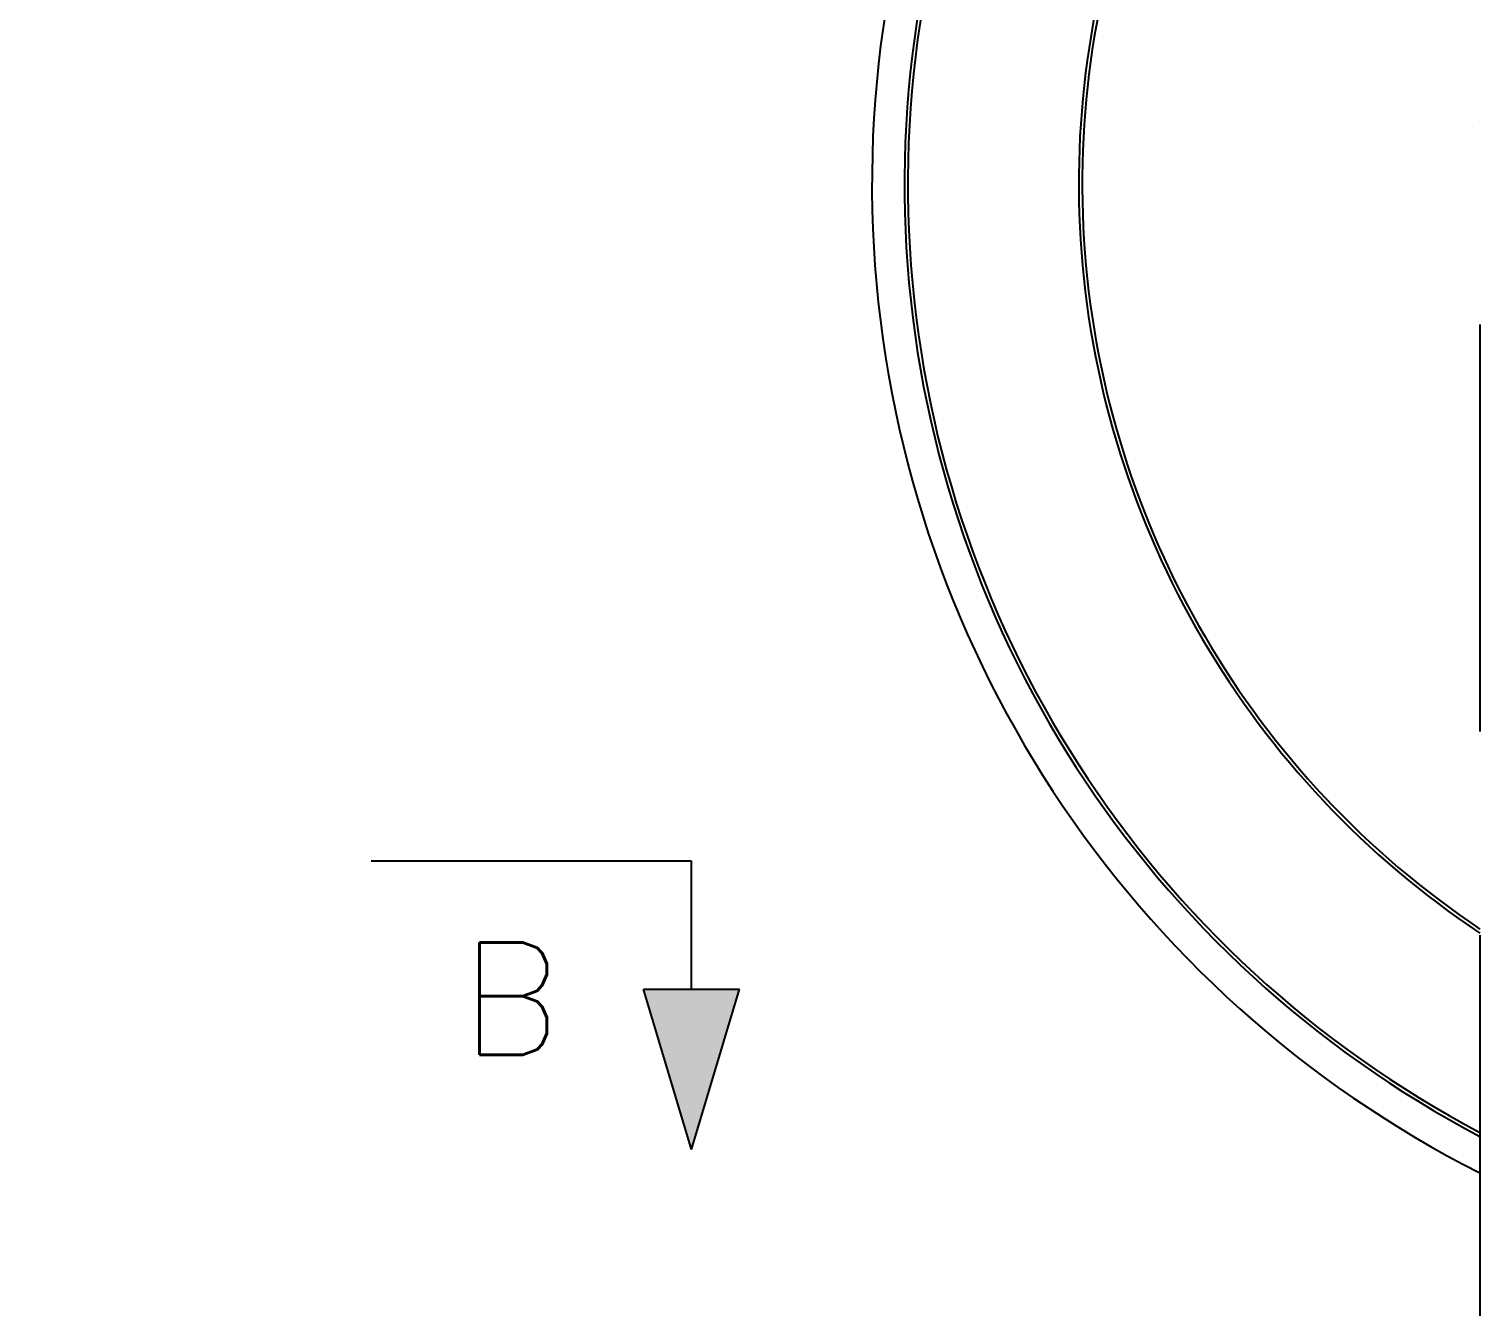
# Model space of a CAD drawing. Header units: metres. Extents: x 0 to 63075, y 0 to 44550.
# Drawn here: x 17047 to 20443, y 28426 to 31416 of the extents above; entities that cross this region are included whole.
import ezdxf
from ezdxf.enums import TextEntityAlignment as Align

# ---------------------------------------------------------------- set-up
doc = ezdxf.new("R2010")
doc.units = ezdxf.units.M
doc.header["$LTSCALE"] = 75
doc.linetypes.add('BORDER', pattern=[44.45, 12.7, -6.35, 12.7, -6.35, 0, -6.35])
for name, color, linetype in [('GSB', 7, 'Continuous'), ('SDM', 7, 'Continuous'), ('SL1', 8, 'Continuous'), ('SLM', 1, 'BORDER')]:
    doc.layers.add(name, color=color, linetype=linetype)
doc.styles.add('R100', font='simplex.shx', dxfattribs={"height": 2.5})
doc.styles.add('R140', font='simplex.shx', dxfattribs={"height": 3.5})

# ---------------------------------------------------------------- blocks, each defined once
blk = doc.blocks.new('A$C52ce5e24')
at = {"layer": 'SL1'}
for centre, radius, start, end in [((13352, 9501.3), 2592, 123.302, 243.1949), ((13352, 9501.3), 2516, 124.4465, 242.317), ((13352, 9501.3), 2516, 124.4465, 242.317), ((13352, 9501.3), 2508, 124.5719, 242.2211), ((13352, 9502.9), 2108, 132.463, 236.3239), ((13352, 9502.9), 2100, 132.6631, 236.1784)]:
    blk.add_arc(centre, radius, start, end, dxfattribs=at)
blk = doc.blocks.new('SIMB_CORTE_2')
at = {"layer": 'GSB'}
blk.add_hatch(color=2, dxfattribs=at).paths.add_polyline_path([(1.5, -4), (-1.5, -4), (0, -9)])
at = {"layer": 'GSB', "color": 1}
for p, q in [((0, -4), (0, 0)), ((0, 0), (10, 0)), ((0, -9), (-1.5, -4)), ((1.5, -4), (-1.5, -4)), ((0, -9), (1.5, -4))]:
    blk.add_line(p, q, dxfattribs=at)
at = {"layer": 'GSB', "color": 3, "style": 'R100'}
blk.add_attdef('XXXX', (-0.597, 1.573), '', height=2.5, dxfattribs=at)
at = {"layer": 'GSB', "color": 4, "style": 'R140'}
blk.add_attdef('A', text='', height=3.5, dxfattribs=at).set_placement((5.637, -4.293), align=Align.MIDDLE)

msp = doc.modelspace()

# ---------------------------------------------------------------- linework, layer by layer
at = {"layer": 'SLM'}
msp.add_lwpolyline([(8259.5, 37392.1), (20442.6, 37392.1), (20442.6, 22668.4), (8259.5, 22668.4)], close=True, dxfattribs=at)

# ---------------------------------------------------------------- block references
at = {"layer": 'GSB'}
ref = msp.add_blockref('SIMB_CORTE_2', (18597, 29469), dxfattribs=dict(at, xscale=-74.99999999999915, yscale=74.99999999999915, zscale=74.99999999999915))
ref.add_attrib('A', 'B', dxfattribs={"color": 4, "height": 262.5, "style": 'R140'}).set_placement((18174.2, 29147), align=Align.MIDDLE)
at = {"layer": 'SDM'}
msp.add_blockref('A$C52ce5e24', (8259.5, 21551.5), dxfattribs=at)

doc.saveas('drawing.dxf')
